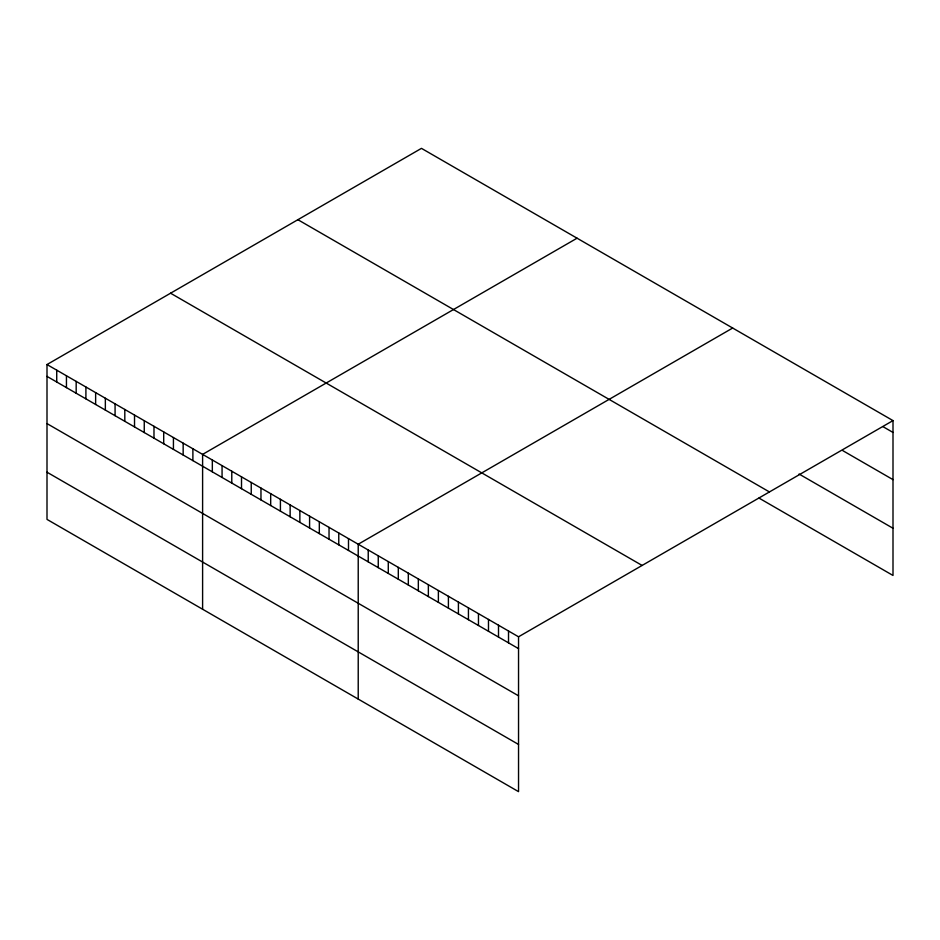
<?xml version="1.0" encoding="UTF-8"?>
<svg xmlns="http://www.w3.org/2000/svg" width="940" height="940" viewBox="0 0 940 940"><rect width="100%" height="100%" fill="white"/><g stroke="black" fill="none" stroke-linecap="round" stroke-linejoin="round"><path stroke-width="1.41" d="M47 364.544L518.539 636.791L518.539 791.644L47 519.397L47 364.544L421.461 148.356L893 420.603L893 575.456L758.98 498.071M577.066 238.196L202.605 454.384L202.605 609.238M732.671 328.037L358.222 544.225L358.222 699.078M518.539 636.791L893 420.603M882.977 426.654L893 432.447M842.898 450.707L893 479.635M799.059 474.019L893 528.256M297.886 219.702L769.425 491.937M170.575 293.209L642.114 565.445M47 376.388L518.539 648.635M47 423.588L518.539 695.823M47 472.209L518.539 744.445M508.517 631.01L508.517 642.843M498.505 625.218L498.505 637.061M488.483 619.436L488.483 631.28M478.46 613.655L478.46 625.488M468.437 607.863L468.437 619.707M458.414 602.082L458.414 613.926M448.404 596.289L448.404 608.133M438.381 590.508L438.381 602.352M428.358 584.727L428.358 596.571M418.335 578.934L418.335 590.778M408.324 573.153L408.324 584.997M398.302 567.372L398.302 579.216M388.279 561.58L388.279 573.423M378.256 555.798L378.256 567.643M368.233 550.018L368.233 561.861M348.493 538.608L348.493 550.452M338.764 533.004L338.764 544.836M329.035 527.387L329.035 539.231M319.318 521.77L319.318 533.615M309.589 516.154L309.589 527.998M299.86 510.538L299.86 522.381M290.143 504.921L290.143 516.765M280.414 499.305L280.414 511.149M270.685 493.688L270.685 505.532M260.968 488.083L260.968 499.916M251.238 482.467L251.238 494.311M241.51 476.85L241.51 488.694M231.78 471.234L231.78 483.078M222.063 465.617L222.063 477.461M212.334 460.001L212.334 471.845M192.888 448.78L192.888 460.612M183.159 443.163L183.159 454.995M173.43 437.547L173.43 449.39M163.701 431.93L163.701 443.774M153.984 426.314L153.984 438.157M144.255 420.697L144.255 432.541M134.526 415.081L134.526 426.924M124.809 409.464L124.809 421.308M115.079 403.859L115.079 415.691M105.35 398.243L105.35 410.087M95.633 392.626L95.633 404.47M85.904 387.01L85.904 398.854M76.175 381.393L76.175 393.237M66.446 375.777L66.446 387.621M56.729 370.16L56.729 382.004"/></g></svg>
